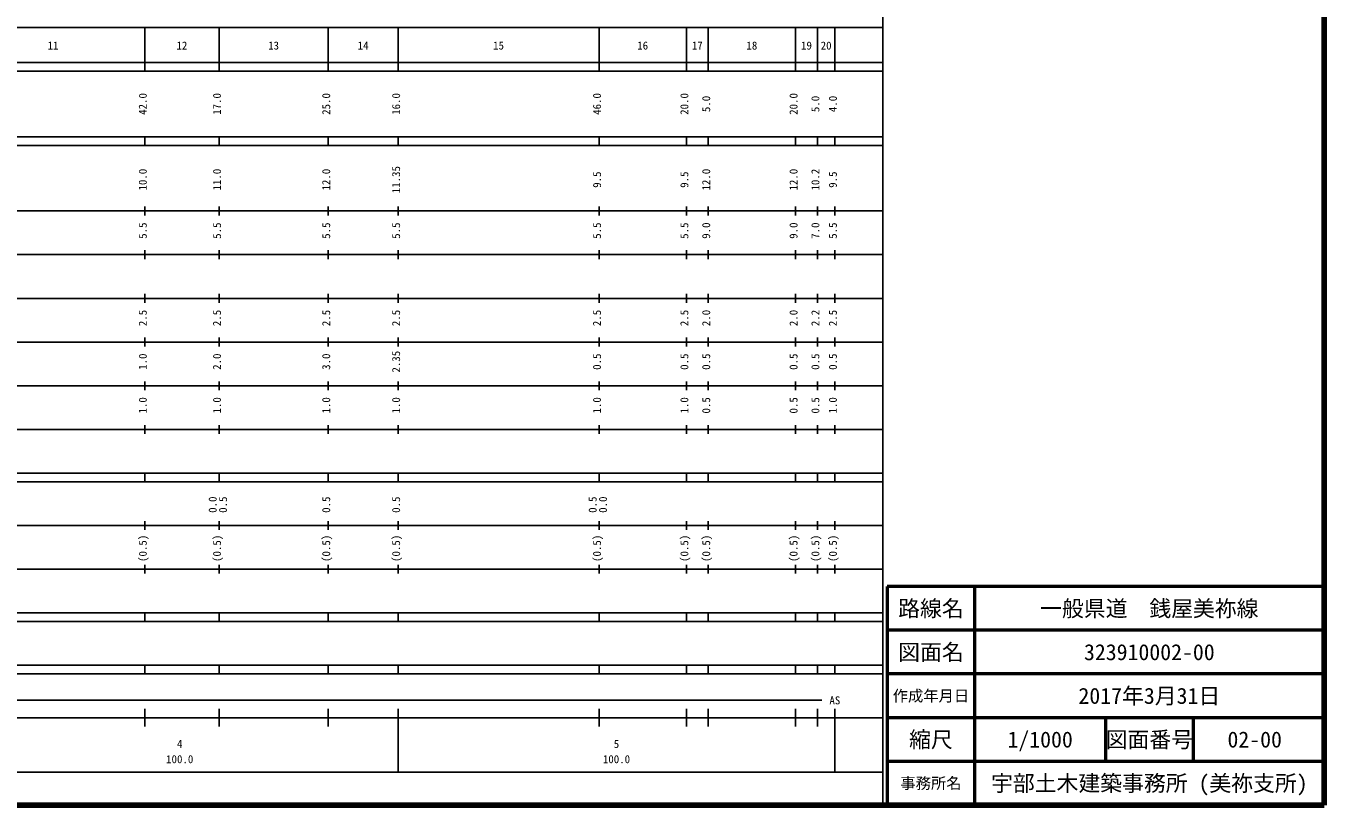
# Model space of a CAD drawing. Units: millimetres on the paper, enlarged 1000 times. Extents: x 40000 to 680000, y 20000 to 380000.
# Drawn here: x 382796 to 680000, y 20000 to 198357 of the extents above; entities that cross this region are included whole.
import ezdxf
from ezdxf.enums import TextEntityAlignment as Align

# ---------------------------------------------------------------- set-up
doc = ezdxf.new("R2010")
doc.units = ezdxf.units.MM
doc.header["$LTSCALE"] = 1000
for name, color, linetype, lineweight in [('S-TTL', 2, 'Continuous', 140), ('S-TTL-BAND', 7, 'Continuous', 25), ('S-TTL-FRAM', 2, 'Continuous', 50), ('S-TTL-LINE', 7, 'Continuous', 50)]:
    doc.layers.add(name, color=color, linetype=linetype, lineweight=lineweight)
doc.layers.add('S-TTL-TXT', color=7, linetype='Continuous')
doc.styles.add('ＭＳ ゴシック', font='')
doc.styles.get('ＭＳ ゴシック').set_extended_font_data('MS Gothic')

msp = doc.modelspace()

# ---------------------------------------------------------------- linework, layer by layer
at = {"layer": 'S-TTL'}
for p, q in [((680000, 20000), (680000, 380000)), ((680000, 20000), (680000, 380000)), ((40000, 20000), (680000, 20000)), ((40000, 20000), (680000, 20000))]:
    msp.add_line(p, q, dxfattribs=at)
at = {"layer": 'S-TTL-BAND'}
for p, q in [((579000, 20000), (579000, 370000)), ((579000, 20000), (579000, 370000)), ((68000, 198000), (579000, 198000)), ((68000, 198000), (579000, 198000)), ((410000, 188000), (410000, 198000)), ((427000, 188000), (427000, 198000)), ((452000, 188000), (452000, 198000)), ((468000, 188000), (468000, 198000)), ((514000, 188000), (514000, 198000)), ((534000, 188000), (534000, 198000)), ((539000, 188000), (539000, 198000)), ((559000, 188000), (559000, 198000)), ((564000, 188000), (564000, 198000)), ((568000, 188000), (568000, 198000)), ((40000, 190000), (579000, 190000)), ((40000, 190000), (579000, 190000)), ((40000, 188000), (579000, 188000)), ((40000, 188000), (579000, 188000)), ((40000, 173000), (579000, 173000)), ((40000, 173000), (579000, 173000)), ((410000, 171000), (410000, 173000)), ((427000, 171000), (427000, 173000)), ((452000, 171000), (452000, 173000)), ((468000, 171000), (468000, 173000)), ((514000, 171000), (514000, 173000)), ((534000, 171000), (534000, 173000)), ((539000, 171000), (539000, 173000)), ((559000, 171000), (559000, 173000)), ((564000, 171000), (564000, 173000)), ((568000, 171000), (568000, 173000)), ((40000, 171000), (579000, 171000)), ((40000, 171000), (579000, 171000)), ((40000, 156000), (579000, 156000)), ((40000, 156000), (579000, 156000)), ((410000, 155000), (410000, 157000)), ((427000, 155000), (427000, 157000)), ((452000, 155000), (452000, 157000)), ((468000, 155000), (468000, 157000)), ((514000, 155000), (514000, 157000)), ((534000, 155000), (534000, 157000)), ((539000, 155000), (539000, 157000)), ((559000, 155000), (559000, 157000)), ((564000, 155000), (564000, 157000)), ((568000, 155000), (568000, 157000)), ((46000, 146000), (579000, 146000)), ((46000, 146000), (579000, 146000)), ((410000, 145000), (410000, 147000)), ((427000, 145000), (427000, 147000)), ((452000, 145000), (452000, 147000)), ((468000, 145000), (468000, 147000)), ((514000, 145000), (514000, 147000)), ((534000, 145000), (534000, 147000)), ((539000, 145000), (539000, 147000)), ((559000, 145000), (559000, 147000)), ((564000, 145000), (564000, 147000)), ((568000, 145000), (568000, 147000)), ((410000, 135000), (410000, 137000)), ((427000, 135000), (427000, 137000)), ((452000, 135000), (452000, 137000)), ((468000, 135000), (468000, 137000)), ((514000, 135000), (514000, 137000)), ((534000, 135000), (534000, 137000)), ((539000, 135000), (539000, 137000)), ((559000, 135000), (559000, 137000)), ((564000, 135000), (564000, 137000)), ((568000, 135000), (568000, 137000)), ((52000, 136000), (579000, 136000)), ((52000, 136000), (579000, 136000)), ((46000, 126000), (579000, 126000)), ((46000, 126000), (579000, 126000)), ((410000, 125000), (410000, 127000)), ((427000, 125000), (427000, 127000)), ((452000, 125000), (452000, 127000)), ((468000, 125000), (468000, 127000)), ((514000, 125000), (514000, 127000)), ((534000, 125000), (534000, 127000)), ((539000, 125000), (539000, 127000)), ((559000, 125000), (559000, 127000)), ((564000, 125000), (564000, 127000)), ((568000, 125000), (568000, 127000)), ((52000, 116000), (579000, 116000)), ((52000, 116000), (579000, 116000)), ((410000, 115000), (410000, 117000)), ((427000, 115000), (427000, 117000)), ((452000, 115000), (452000, 117000)), ((468000, 115000), (468000, 117000)), ((514000, 115000), (514000, 117000)), ((534000, 115000), (534000, 117000)), ((539000, 115000), (539000, 117000)), ((559000, 115000), (559000, 117000)), ((564000, 115000), (564000, 117000)), ((568000, 115000), (568000, 117000)), ((410000, 105000), (410000, 107000)), ((427000, 105000), (427000, 107000)), ((452000, 105000), (452000, 107000)), ((468000, 105000), (468000, 107000)), ((514000, 105000), (514000, 107000)), ((534000, 105000), (534000, 107000)), ((539000, 105000), (539000, 107000)), ((559000, 105000), (559000, 107000)), ((564000, 105000), (564000, 107000)), ((568000, 105000), (568000, 107000)), ((46000, 106000), (579000, 106000)), ((46000, 106000), (579000, 106000)), ((40000, 96000), (579000, 96000)), ((40000, 96000), (579000, 96000)), ((410000, 94000), (410000, 96000)), ((427000, 94000), (427000, 96000)), ((452000, 94000), (452000, 96000)), ((468000, 94000), (468000, 96000)), ((514000, 94000), (514000, 96000)), ((534000, 94000), (534000, 96000)), ((539000, 94000), (539000, 96000)), ((559000, 94000), (559000, 96000)), ((564000, 94000), (564000, 96000)), ((568000, 94000), (568000, 96000)), ((40000, 94000), (579000, 94000)), ((40000, 94000), (579000, 94000)), ((49000, 84000), (579000, 84000)), ((49000, 84000), (579000, 84000)), ((410000, 83000), (410000, 85000)), ((427000, 83000), (427000, 85000)), ((452000, 83000), (452000, 85000)), ((468000, 83000), (468000, 85000)), ((514000, 83000), (514000, 85000)), ((534000, 83000), (534000, 85000)), ((539000, 83000), (539000, 85000)), ((559000, 83000), (559000, 85000)), ((564000, 83000), (564000, 85000)), ((568000, 83000), (568000, 85000)), ((410000, 73000), (410000, 75000)), ((427000, 73000), (427000, 75000)), ((452000, 73000), (452000, 75000)), ((468000, 73000), (468000, 75000)), ((514000, 73000), (514000, 75000)), ((534000, 73000), (534000, 75000)), ((539000, 73000), (539000, 75000)), ((559000, 73000), (559000, 75000)), ((564000, 73000), (564000, 75000)), ((568000, 73000), (568000, 75000)), ((40000, 74000), (579000, 74000)), ((40000, 74000), (579000, 74000)), ((40000, 64000), (579000, 64000)), ((40000, 64000), (579000, 64000)), ((410000, 62000), (410000, 64000)), ((427000, 62000), (427000, 64000)), ((452000, 62000), (452000, 64000)), ((468000, 62000), (468000, 64000)), ((514000, 62000), (514000, 64000)), ((534000, 62000), (534000, 64000)), ((539000, 62000), (539000, 64000)), ((559000, 62000), (559000, 64000)), ((564000, 62000), (564000, 64000)), ((568000, 62000), (568000, 64000)), ((40000, 62000), (579000, 62000)), ((40000, 62000), (579000, 62000)), ((40000, 52000), (579000, 52000)), ((40000, 52000), (579000, 52000)), ((410000, 50000), (410000, 52000)), ((427000, 50000), (427000, 52000)), ((452000, 50000), (452000, 52000)), ((468000, 50000), (468000, 52000)), ((514000, 50000), (514000, 52000)), ((534000, 50000), (534000, 52000)), ((539000, 50000), (539000, 52000)), ((559000, 50000), (559000, 52000)), ((564000, 50000), (564000, 52000)), ((568000, 50000), (568000, 52000)), ((40000, 50000), (579000, 50000)), ((40000, 50000), (579000, 50000)), ((71000, 44000), (565000, 44000)), ((410000, 38000), (410000, 42000)), ((427000, 38000), (427000, 42000)), ((452000, 38000), (452000, 42000)), ((468000, 27500), (468000, 42000)), ((514000, 38000), (514000, 42000)), ((534000, 38000), (534000, 42000)), ((539000, 38000), (539000, 42000)), ((559000, 38000), (559000, 42000)), ((564000, 38000), (564000, 42000)), ((568000, 27500), (568000, 42000)), ((40000, 40000), (579000, 40000)), ((40000, 40000), (579000, 40000)), ((68000, 27500), (579000, 27500)), ((68000, 27500), (579000, 27500))]:
    msp.add_line(p, q, dxfattribs=at)
at = {"layer": 'S-TTL-FRAM'}
for p, q in [((680000, 70000), (580000, 70000)), ((580000, 70000), (580000, 20000)), ((680000, 70000), (580000, 70000)), ((580000, 70000), (580000, 20000))]:
    msp.add_line(p, q, dxfattribs=at)
at = {"layer": 'S-TTL-LINE'}
for p, q in [((600000, 70000), (600000, 20000)), ((600000, 70000), (600000, 20000)), ((680000, 60000), (580000, 60000)), ((680000, 60000), (580000, 60000)), ((680000, 50000), (580000, 50000)), ((680000, 50000), (580000, 50000)), ((680000, 40000), (580000, 40000)), ((680000, 40000), (580000, 40000)), ((630000, 40000), (630000, 30000)), ((630000, 40000), (630000, 30000)), ((650000, 40000), (650000, 30000)), ((650000, 40000), (650000, 30000)), ((680000, 30000), (580000, 30000)), ((680000, 30000), (580000, 30000))]:
    msp.add_line(p, q, dxfattribs=at)

# ---------------------------------------------------------------- texts
at = {"layer": 'S-TTL-BAND', "style": 'ＭＳ ゴシック'}
for s, p in [('11', (389000, 192405)), ('12', (418500, 192405)), ('13', (439500, 192405)), ('14', (460000, 192405)), ('15', (491000, 192405)), ('16', (524000, 192405)), ('17', (536500, 192405)), ('18', (549000, 192405)), ('19', (561500, 192405)), ('20', (566000, 192405)), ('AS', (568000, 42500)), ('4', (418000, 32523)), ('5', (518000, 32523)), ('100.0', (418000, 29033)), ('100.0', (518000, 29033))]:
    msp.add_text(s, height=1833, dxfattribs=at).set_placement(p, align=Align.BOTTOM_CENTER)
for s, p in [('42.0', (411000, 180500)), ('17.0', (428000, 180500)), ('25.0', (453000, 180500)), ('16.0', (469000, 180500)), ('46.0', (515000, 180500)), ('20.0', (535000, 180500)), ('5.0', (540000, 180500)), ('20.0', (560000, 180500)), ('5.0', (565000, 180500)), ('4.0', (569000, 180500)), ('10.0', (411000, 163174)), ('11.0', (428000, 163174)), ('12.0', (453000, 163174)), ('11.35', (469000, 163174)), ('9.5', (515000, 163174)), ('9.5', (535000, 163174)), ('12.0', (540000, 163174)), ('12.0', (560000, 163174)), ('10.2', (565000, 163174)), ('9.5', (569000, 163174)), ('5.5', (411000, 151500)), ('5.5', (428000, 151500)), ('5.5', (453000, 151500)), ('5.5', (469000, 151500)), ('5.5', (515000, 151500)), ('5.5', (535000, 151500)), ('9.0', (540000, 151500)), ('9.0', (560000, 151500)), ('7.0', (565000, 151500)), ('5.5', (569000, 151500)), ('2.5', (411000, 131500)), ('2.5', (428000, 131500)), ('2.5', (453000, 131500)), ('2.5', (469000, 131500)), ('2.5', (515000, 131500)), ('2.5', (535000, 131500)), ('2.0', (540000, 131500)), ('2.0', (560000, 131500)), ('2.2', (565000, 131500)), ('2.5', (569000, 131500)), ('1.0', (411000, 121500)), ('2.0', (428000, 121500)), ('3.0', (453000, 121500)), ('2.35', (469000, 121500)), ('0.5', (515000, 121500)), ('0.5', (535000, 121500)), ('0.5', (540000, 121500)), ('0.5', (560000, 121500)), ('0.5', (565000, 121500)), ('0.5', (569000, 121500)), ('1.0', (411000, 111500)), ('1.0', (428000, 111500)), ('1.0', (453000, 111500)), ('1.0', (469000, 111500)), ('1.0', (515000, 111500)), ('1.0', (535000, 111500)), ('0.5', (540000, 111500)), ('0.5', (560000, 111500)), ('0.5', (565000, 111500)), ('1.0', (569000, 111500)), ('0.0', (427000, 88764)), ('0.5', (429370, 88764)), ('0.5', (453000, 88764)), ('0.5', (469000, 88764)), ('0.5', (514000, 88764)), ('0.0', (516370, 88764)), ('(0.5)', (411000, 78764)), ('(0.5)', (428000, 78764)), ('(0.5)', (453000, 78764)), ('(0.5)', (469000, 78764)), ('(0.5)', (515000, 78764)), ('(0.5)', (535000, 78764)), ('(0.5)', (540000, 78764)), ('(0.5)', (560000, 78764)), ('(0.5)', (565000, 78764)), ('(0.5)', (569000, 78764))]:
    msp.add_text(s, height=1833, rotation=90, dxfattribs=at).set_placement(p, align=Align.BOTTOM_CENTER)
at = {"layer": 'S-TTL-TXT', "style": 'ＭＳ ゴシック'}
for s, height, p in [('路線名', 3666, (590000, 65000)), ('路線名', 3666, (590000, 65000)), ('路線名', 3666, (590000, 65000)), ('路線名', 3666, (590000, 65000)), ('一般県道\u3000銭屋美祢線', 3666, (640000, 65000)), ('図面名', 3666, (590000, 55000)), ('図面名', 3666, (590000, 55000)), ('図面名', 3666, (590000, 55000)), ('図面名', 3666, (590000, 55000)), ('323910002-00', 3666, (640000, 55000)), ('作成年月日', 2566, (590000, 45000)), ('作成年月日', 2566, (590000, 45000)), ('作成年月日', 2566, (590000, 45000)), ('作成年月日', 2566, (590000, 45000)), ('2017年3月31日', 3666, (640000, 45000)), ('縮尺', 3666, (590000, 35000)), ('縮尺', 3666, (590000, 35000)), ('縮尺', 3666, (590000, 35000)), ('縮尺', 3666, (590000, 35000)), ('1/1000', 3666, (615000, 35000)), ('1/1000', 3666, (615000, 35000)), ('図面番号', 3666, (640000, 35000)), ('図面番号', 3666, (640000, 35000)), ('図面番号', 3666, (640000, 35000)), ('図面番号', 3666, (640000, 35000)), ('02-00', 3666, (664125, 35000)), ('宇部土木建築事務所 (美祢支所)', 3666, (640000, 25000)), ('事務所名', 2566, (590000, 25000)), ('事務所名', 2566, (590000, 25000)), ('事務所名', 2566, (590000, 25000)), ('事務所名', 2566, (590000, 25000))]:
    msp.add_text(s, height=height, dxfattribs=at).set_placement(p, align=Align.MIDDLE_CENTER)

doc.saveas('drawing.dxf')
